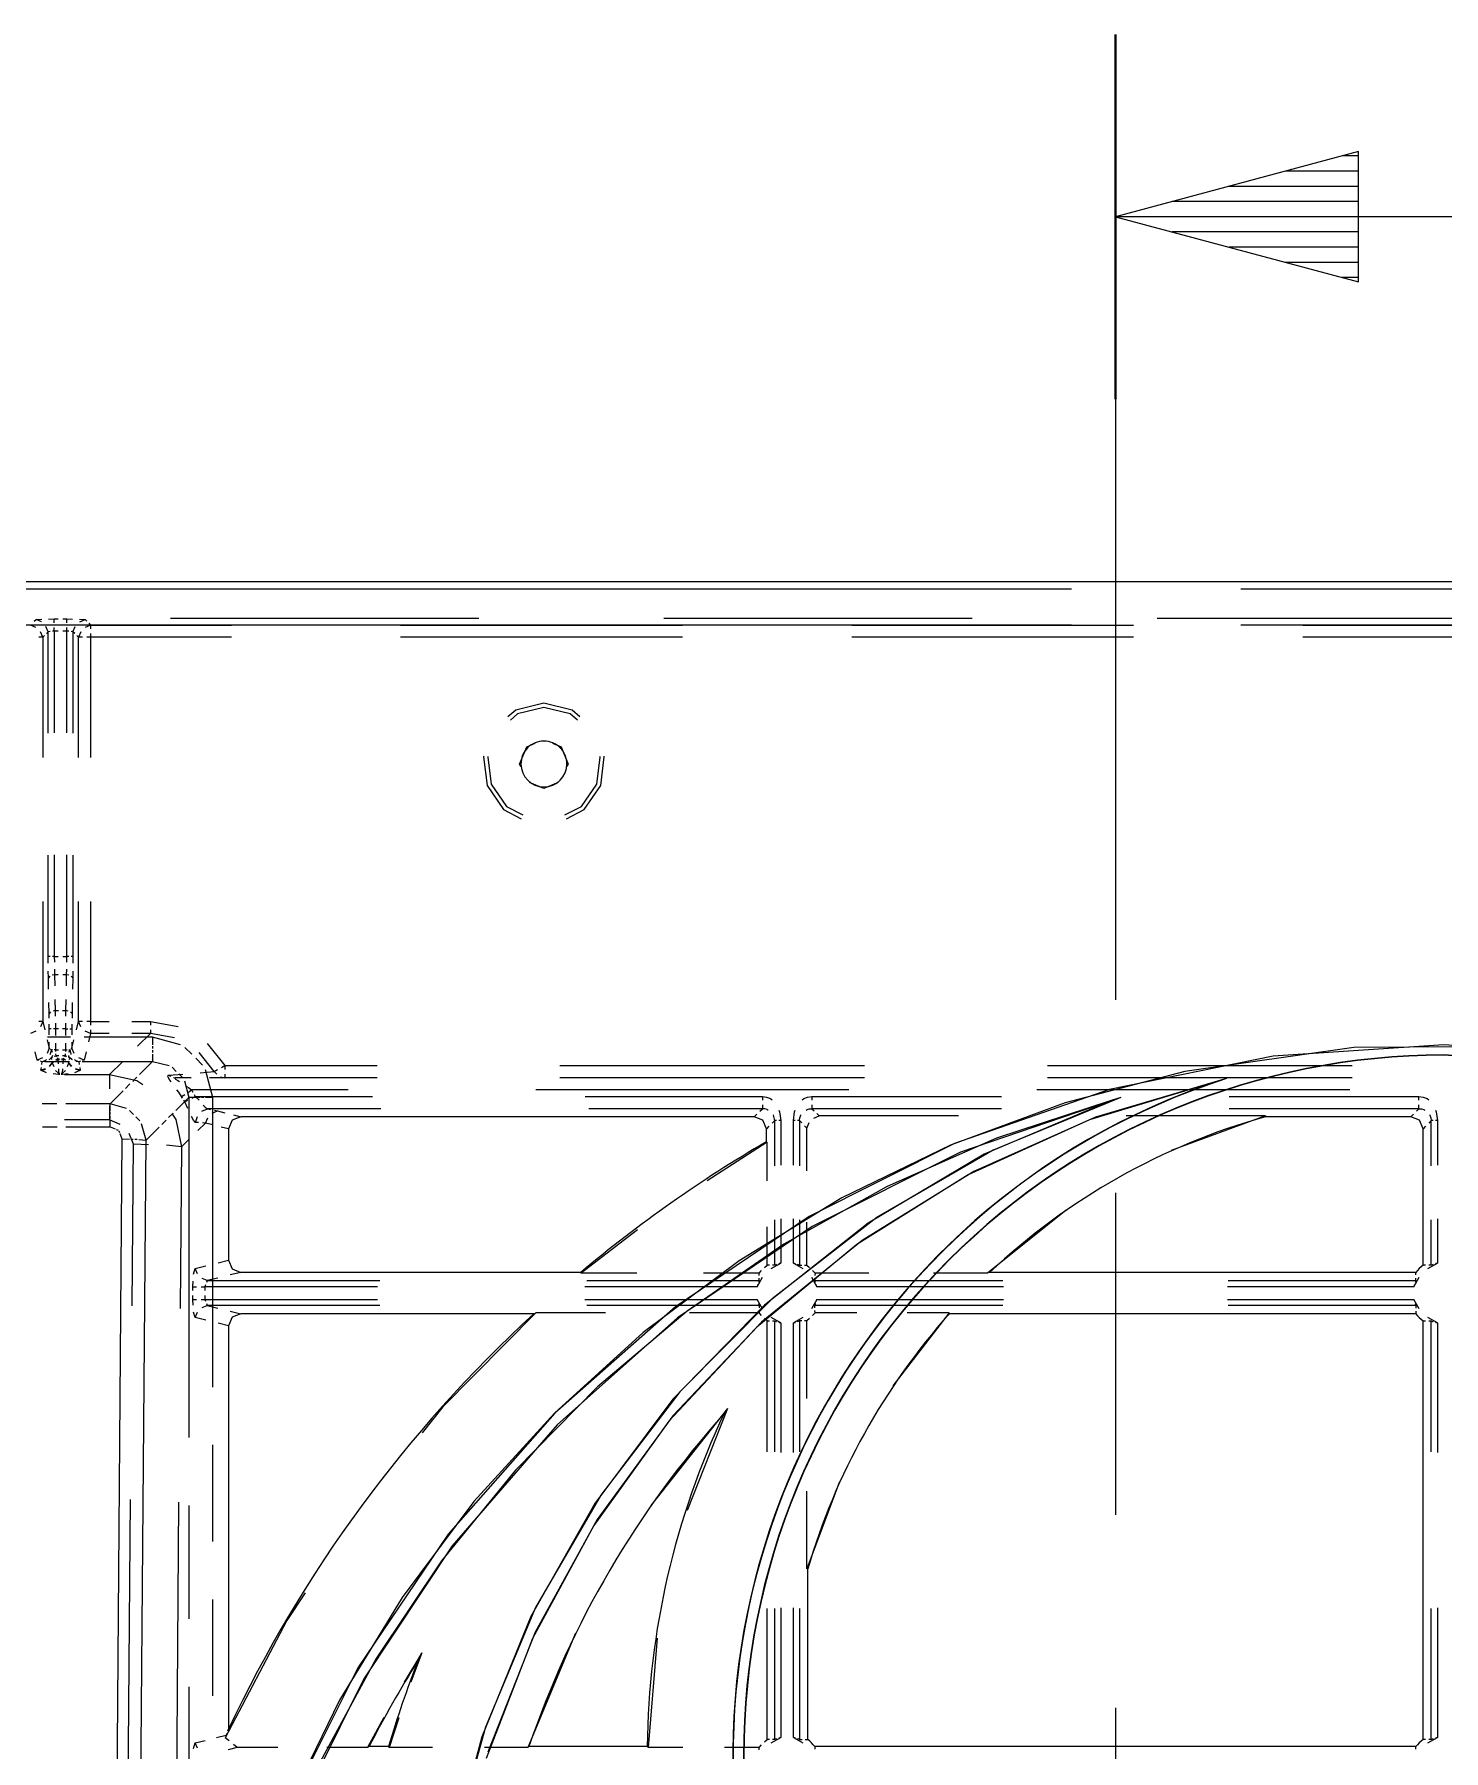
# Model space of a CAD drawing. Header units: millimetres. Extents: x 0 to 1989, y -338 to 950.
# Drawn here: x 733.7 to 849.6, y 803.9 to 945.1 of the extents above; entities that cross this region are included whole.
import ezdxf

# ---------------------------------------------------------------- set-up
doc = ezdxf.new("R2010")
doc.units = ezdxf.units.MM
for name, color, linetype in [('DETAIL', 8, 'Continuous'), ('FINE', 9, 'Continuous'), ('OUTLINE', 7, 'Continuous')]:
    doc.layers.add(name, color=color, linetype=linetype)

msp = doc.modelspace()

# ---------------------------------------------------------------- linework, layer by layer
at = {"layer": 'DETAIL', "lineweight": 25}
for p, q in [((67.81, 900.08), (1203.81, 900.08)), ((831.7, 859.21), (831.16, 859.06)), ((823, 857.66), (822.21, 857.42)), ((792.86, 856.08), (750.63, 856.08)), ((846.86, 856.08), (834.92, 856.08)), ((749.62, 855.08), (749.62, 844.28)), ((793.86, 854.02), (793.86, 855.08)), ((778.59, 843.28), (750.63, 843.28)), ((847.27, 843.28), (812.22, 843.28)), ((774.73, 839.88), (750.63, 839.88)), ((847.27, 839.88), (808.91, 839.88)), ((749.62, 838.89), (749.62, 805.72)), ((847.86, 804.87), (847.86, 839.29)), ((797.26, 804.87), (797.26, 818.9)), ((762.79, 804.28), (761.18, 804.28)), ((784.06, 804.28), (774.33, 804.28)), ((847.27, 804.28), (797.85, 804.28))]:
    msp.add_line(p, q, dxfattribs=at)
for points in [[(775.56, 886.97, 0.414222), (773.67, 885.08, 0.414205), (775.56, 883.2, 0.414188), (777.45, 885.08, 0.414239)], [(849.56, 861.16, 0.414214), (791.98, 803.58, 0.414213), (849.56, 746, 0.414214), (907.14, 803.58), (906.61, 811.35), (905.07, 818.81), (902.58, 825.9), (899.23, 832.55), (895.08, 838.68), (890.19, 844.22), (884.65, 849.1), (878.53, 853.25), (871.88, 856.61), (864.79, 859.09), (857.33, 860.63)], [(849.56, 861.13, 0.414214), (792.01, 803.58, 0.414213), (849.56, 746.03, 0.414214), (907.11, 803.58), (906.58, 811.35), (905.04, 818.81), (902.56, 825.89), (899.21, 832.53), (895.06, 838.66), (890.18, 844.2), (884.64, 849.08), (878.51, 853.23), (871.87, 856.58), (864.79, 859.06), (857.33, 860.6)]]:
    msp.add_lwpolyline(points, format="xyb", close=True, dxfattribs=at)
for points in [[(944.85, 798.82), (938.85, 810.76), (931.42, 821.76), (922.67, 831.69), (912.74, 840.44), (901.74, 847.87), (889.79, 853.87), (877.04, 858.31), (863.58, 861.06), (849.56, 862), (835.54, 861.06), (822.08, 858.31), (809.33, 853.87), (797.38, 847.87), (786.38, 840.44), (776.45, 831.69), (767.7, 821.76), (760.27, 810.76), (754.27, 798.82)], [(946.98, 793.42), (941.51, 806.02), (934.54, 817.59), (926.21, 828.05), (916.67, 837.28), (906.06, 845.2), (894.54, 851.72), (882.24, 856.73), (869.31, 860.14), (855.91, 861.85), (842.18, 861.78), (828.26, 859.81), (818.43, 857.23), (809.01, 853.75), (800.06, 849.4), (791.61, 844.24), (783.72, 838.33), (776.43, 831.71), (769.81, 824.43), (763.9, 816.54), (758.74, 808.09), (754.4, 799.13)], [(831.16, 859.06), (820.42, 855.83), (810.44, 851.29), (801.3, 845.57), (793.07, 838.78), (785.84, 831.04), (779.66, 822.46), (774.62, 813.18), (770.8, 803.3)], [(831.7, 859.21), (820.93, 856.05), (810.92, 851.58), (801.74, 845.91), (793.46, 839.18), (786.17, 831.48), (779.94, 822.95), (774.84, 813.69), (770.94, 803.83)], [(822.21, 857.42), (812.78, 854.31), (803.8, 850.35), (795.3, 845.59), (787.35, 840.08), (779.97, 833.87), (773.22, 827.01), (767.13, 819.55), (761.76, 811.54), (757.15, 803.03), (753.35, 794.07), (750.39, 784.71), (748.33, 775)], [(823, 857.66), (809.81, 853.16), (797.63, 847.06), (786.55, 839.54), (776.65, 830.73), (768.02, 820.78), (760.74, 809.85), (754.92, 798.09)], [(822.21, 857.42), (811.77, 852.99), (802.24, 847.33), (793.69, 840.58), (786.17, 832.85), (779.75, 824.27), (774.49, 814.98), (770.45, 805.09), (767.7, 794.74)], [(823, 857.66), (812.52, 853.34), (802.94, 847.78), (794.33, 841.11), (786.74, 833.46), (780.23, 824.95), (774.88, 815.71), (770.75, 805.87), (767.89, 795.55)], [(750.63, 856.08), (749.92, 855.79), (749.62, 855.08)], [(793.86, 855.08), (793.57, 855.79), (792.86, 856.08)], [(847.86, 843.87), (847.86, 855.08), (847.57, 855.79), (846.86, 856.08)], [(749.62, 844.28), (749.92, 843.57), (750.63, 843.28)], [(750.63, 839.88), (749.92, 839.59), (749.62, 838.89)]]:
    msp.add_lwpolyline(points, dxfattribs=at)
for points in [[(831.16, 859.06, 0.414213), (794.08, 785.18, 0.414213), (867.96, 748.11, 0.414213), (905.04, 821.98, 0.236853), (867.96, 859.06)], [(831.7, 859.21, 0.414213), (793.94, 785.72, 0.414212), (867.42, 747.96, 0.414214), (905.18, 821.45, 0.241882), (867.42, 859.21)], [(834.92, 856.08, 0.121299), (812.22, 843.28)], [(793.86, 854.02, 0.042311), (778.59, 843.28)], [(847.86, 843.87, 0.073535), (847.27, 843.28)], [(774.73, 839.88, 0.096805), (749.62, 805.72)], [(808.91, 839.88, 0.11145), (797.26, 818.9)], [(847.27, 839.88, 0.073316), (847.86, 839.29)], [(790.39, 831.68, 0.100907), (774.33, 804.28)], [(790.39, 831.68, 0.108611), (784.06, 804.28)], [(765.19, 811.33, 0.0204), (761.18, 804.28)], [(765.19, 811.33, 0.020606), (762.79, 804.28)], [(797.85, 804.28, 0.073454), (797.26, 804.87)], [(847.86, 804.87, 0.073471), (847.27, 804.28)]]:
    msp.add_lwpolyline(points, format="xyb", dxfattribs=at)
at = {"layer": 'FINE', "lineweight": 9}
for p, q in [((822.56, 945.08), (822.56, 865.69)), ((842.56, 935.08), (841.22, 935.08)), ((842.56, 935.08), (841.22, 935.08)), ((842.56, 933.83), (836.56, 933.83)), ((842.56, 932.58), (831.89, 932.58)), ((842.56, 930.08), (822.56, 930.08)), ((842.56, 930.08), (822.56, 930.08)), ((842.56, 931.33), (827.23, 931.33)), ((842.56, 928.83), (827.23, 928.83)), ((842.56, 927.58), (831.89, 927.58)), ((842.56, 926.33), (836.56, 926.33)), ((842.56, 925.08), (841.22, 925.08)), ((842.56, 925.08), (841.22, 925.08)), ((679.86, 899.48), (818.96, 899.48)), ((832.87, 899.48), (856.06, 899.48)), ((818.96, 896.49), (679.86, 896.49)), ((733.78, 896.32), (733.34, 896.5)), ((733.65, 896.82), (733.79, 896.96)), ((734.24, 896.78), (733.79, 896.96)), ((734.79, 895.96), (734.61, 896.4)), ((734.82, 897), (735.29, 897.01)), ((735.29, 897.01), (735.62, 897.01)), ((735.29, 896.01), (735.29, 896.32)), ((736, 897.01), (736.33, 897.01)), ((736.33, 897.01), (736.8, 897)), ((736.33, 896.01), (736.33, 896.32)), ((736.83, 895.96), (737.01, 896.4)), ((737.39, 896.78), (737.83, 896.96)), ((737.83, 896.96), (737.97, 896.82)), ((738.28, 896.5), (737.84, 896.32)), ((738.14, 896.65), (738.28, 896.5)), ((738.28, 896.5), (749.87, 896.5)), ((744.85, 897.08), (770.2, 897.08)), ((763.78, 896.5), (786.97, 896.5)), ((785.42, 897.08), (810.77, 897.08)), ((800.88, 896.5), (824.06, 896.5)), ((825.99, 897.08), (851.35, 897.08)), ((856.06, 896.49), (832.87, 896.49)), ((837.97, 896.5), (861.15, 896.5)), ((734.34, 895.51), (734.15, 895.95)), ((734.48, 895.65), (734.34, 895.51)), ((734.34, 895.51), (734.34, 885.63)), ((734.79, 895.96), (734.65, 895.82)), ((734.95, 895.98), (734.79, 895.96)), ((734.79, 887.61), (734.79, 895.96)), ((735.29, 896.01), (735.14, 896)), ((735.62, 896.01), (735.29, 896.01)), ((735.29, 896.01), (735.29, 887.65)), ((736.33, 896.01), (736, 896.01)), ((736.33, 887.65), (736.33, 896.01)), ((736.48, 896), (736.33, 896.01)), ((736.83, 895.96), (736.67, 895.98)), ((736.97, 895.82), (736.83, 895.96)), ((736.83, 895.96), (736.83, 887.61)), ((737.28, 895.51), (737.14, 895.65)), ((737.47, 895.95), (737.28, 895.51)), ((737.28, 885.63), (737.28, 895.51)), ((738.28, 895.51), (737.97, 895.51)), ((738.28, 895.82), (738.28, 895.51)), ((749.87, 895.51), (738.28, 895.51)), ((738.28, 895.51), (738.28, 885.63)), ((786.97, 895.51), (763.78, 895.51)), ((824.06, 895.51), (800.88, 895.51)), ((861.15, 895.51), (837.97, 895.51)), ((775.56, 883.08), (774.38, 883.57)), ((776.74, 883.57), (775.56, 883.08)), ((734.79, 869.25), (734.79, 877.59)), ((735.29, 877.61), (735.29, 869.25)), ((736.33, 869.25), (736.33, 877.61)), ((734.34, 873.78), (734.34, 863.91)), ((737.28, 863.91), (737.28, 873.78)), ((738.28, 873.78), (738.28, 863.91)), ((734.8, 868.7), (734.79, 869.25)), ((734.81, 867.5), (734.8, 868.04)), ((735.29, 869.25), (735.14, 869.25)), ((735.29, 869.25), (735.3, 868.78)), ((735.29, 869.25), (735.62, 869.25)), ((735.3, 868.21), (735.31, 867.75)), ((736, 869.25), (736.33, 869.25)), ((736.32, 868.78), (736.33, 869.25)), ((736.48, 869.25), (736.33, 869.25)), ((736.82, 868.04), (736.81, 867.5)), ((736.83, 869.25), (736.82, 868.7)), ((734.93, 867.63), (734.81, 867.5)), ((734.83, 866.58), (734.81, 867.5)), ((735.31, 867.75), (735.13, 867.71)), ((735.62, 867.75), (735.31, 867.75)), ((735.31, 867.75), (735.33, 866.83)), ((736.31, 867.75), (736, 867.75)), ((736.49, 867.71), (736.31, 867.75)), ((736.81, 867.5), (736.69, 867.63)), ((736.81, 867.5), (736.79, 866.58)), ((734.87, 864.56), (734.85, 865.48)), ((735.35, 865.73), (735.37, 864.81)), ((736.25, 864.81), (736.27, 865.73)), ((736.77, 865.48), (736.75, 864.56)), ((734.34, 863.91), (734.15, 863.47)), ((734.34, 863.91), (734.51, 863.23)), ((734.99, 864.7), (734.87, 864.56)), ((734.87, 864.17), (734.87, 864.56)), ((735.37, 864.81), (735.19, 864.77)), ((735.37, 864.81), (735.64, 864.81)), ((735.37, 864.81), (735.37, 864.34)), ((735.38, 863.78), (735.38, 863.31)), ((735.98, 864.81), (736.25, 864.81)), ((736.24, 863.31), (736.24, 863.78)), ((736.43, 864.77), (736.25, 864.81)), ((736.25, 864.34), (736.25, 864.81)), ((736.75, 864.56), (736.63, 864.7)), ((736.75, 864.56), (736.75, 864.17)), ((737.11, 863.23), (737.28, 863.91)), ((737.47, 863.47), (737.28, 863.91)), ((738.28, 863.91), (737.97, 863.91)), ((738.28, 863.91), (738.28, 863.6)), ((738.28, 863.91), (739.82, 863.91)), ((741.67, 863.91), (743.21, 863.91)), ((743.21, 863.91), (743.21, 863.6)), ((743.21, 863.91), (745.49, 863.5)), ((733.78, 863.1), (733.34, 862.92)), ((734.71, 862.41), (734.88, 861.72)), ((736.62, 862.61), (734.74, 862.61)), ((734.88, 863.31), (734.88, 863.7)), ((734.88, 862.81), (734.88, 863.31)), ((735.38, 863.31), (735.22, 863.31)), ((735.65, 863.31), (735.38, 863.31)), ((735.38, 863.31), (735.38, 862.77)), ((736.24, 863.31), (735.97, 863.31)), ((736.24, 862.77), (736.24, 863.31)), ((736.24, 863.31), (736.4, 863.31)), ((736.74, 863.7), (736.74, 863.31)), ((736.74, 863.31), (736.74, 862.81)), ((736.74, 861.72), (736.91, 862.41)), ((743.38, 862.61), (737.75, 862.61)), ((738.28, 862.92), (737.84, 863.1)), ((738.28, 862.92), (738.11, 862.24)), ((738.28, 863.23), (738.28, 862.92)), ((739.82, 862.92), (738.28, 862.92)), ((743.21, 862.92), (741.67, 862.92)), ((742.15, 861.87), (743.21, 862.92)), ((743.21, 863.23), (743.21, 862.92)), ((745.17, 862.57), (743.21, 862.92)), ((743.38, 862.61), (743.38, 862)), ((745.66, 862), (743.38, 862.61)), ((733.88, 860.73), (733.71, 861.42)), ((734.32, 860.92), (733.88, 860.73)), ((734.88, 861.72), (734.7, 861.29)), ((734.88, 861.72), (734.88, 862.22)), ((734.88, 861.72), (734.93, 861.68)), ((734.98, 861.63), (735.03, 861.58)), ((735.14, 861.58), (735.03, 861.58)), ((735.04, 860.92), (735.15, 860.99)), ((735.04, 860.92), (735.07, 860.79)), ((735.38, 861.58), (735.27, 861.58)), ((735.38, 862.12), (735.38, 861.58)), ((735.38, 861.58), (735.39, 861.43)), ((735.38, 861.58), (735.65, 861.58)), ((735.4, 861.24), (735.41, 861.08)), ((735.66, 861.08), (735.41, 861.08)), ((735.53, 860.91), (735.58, 860.83)), ((736.21, 861.08), (735.96, 861.08)), ((735.97, 861.58), (736.24, 861.58)), ((736.04, 860.83), (736.09, 860.91)), ((736.15, 861), (736.21, 861.08)), ((736.21, 861.08), (736.22, 861.24)), ((736.21, 861.08), (736.33, 861.06)), ((736.23, 861.43), (736.24, 861.58)), ((736.24, 861.58), (736.24, 862.12)), ((736.24, 861.58), (736.35, 861.58)), ((736.47, 860.99), (736.58, 860.92)), ((736.48, 861.58), (736.59, 861.58)), ((736.55, 860.79), (736.58, 860.92)), ((736.59, 861.58), (736.64, 861.63)), ((736.69, 861.68), (736.74, 861.72)), ((736.74, 862.22), (736.74, 861.72)), ((736.92, 861.29), (736.74, 861.72)), ((737.74, 860.73), (737.3, 860.92)), ((737.91, 861.42), (737.74, 860.73)), ((743.38, 861.88), (743.38, 861.68)), ((743.38, 861.56), (743.38, 861.35)), ((743.38, 861.23), (743.38, 860.63)), ((746.6, 861.21), (746.04, 861.76)), ((748.45, 859.81), (747.21, 861.37)), ((747.87, 862.09), (749.31, 860.28)), ((734.01, 860.69), (733.88, 860.73)), ((734.3, 860.6), (734.17, 860.64)), ((734.2, 859.91), (734.23, 860.12)), ((734.55, 860.01), (734.2, 859.91)), ((734.21, 859.89), (734.2, 859.91)), ((734.23, 859.87), (734.22, 859.88)), ((734.23, 859.87), (734.57, 859.98)), ((734.66, 859.7), (734.23, 859.87)), ((734.27, 860.38), (734.3, 860.6)), ((734.51, 860.63), (736.44, 860.63)), ((735.12, 860.52), (734.89, 860.24)), ((734.91, 860.22), (735.13, 860.5)), ((735.1, 860.64), (735.12, 860.52)), ((735.12, 860.52), (735.24, 860.66)), ((735.12, 860.52), (735.13, 860.51)), ((735.13, 860.5), (735.25, 860.62)), ((735.13, 860.51), (735.13, 860.5)), ((735.13, 860.5), (735.25, 860.21)), ((735.65, 859.55), (735.19, 859.6)), ((735.4, 859.87), (735.65, 859.67)), ((735.41, 860.77), (735.58, 860.83)), ((735.42, 860.72), (735.58, 860.76)), ((735.58, 860.83), (735.73, 860.83)), ((735.58, 860.83), (735.58, 860.81)), ((735.58, 860.78), (735.58, 860.76)), ((735.58, 860.76), (735.61, 860.42)), ((735.73, 860.76), (735.58, 860.76)), ((735.63, 860.01), (735.65, 859.67)), ((735.65, 859.63), (735.65, 859.67)), ((735.65, 859.67), (735.75, 859.67)), ((735.65, 859.55), (735.65, 859.59)), ((735.75, 859.55), (735.65, 859.55)), ((735.97, 859.55), (735.87, 859.55)), ((735.89, 860.83), (736.04, 860.83)), ((736.04, 860.76), (735.89, 860.76)), ((735.97, 859.67), (736.22, 859.87)), ((735.97, 859.63), (735.97, 859.67)), ((736.43, 859.6), (735.97, 859.55)), ((735.97, 859.55), (735.97, 859.59)), ((736.02, 860.42), (736.04, 860.76)), ((736.04, 860.83), (736.21, 860.77)), ((736.04, 860.83), (736.04, 860.81)), ((736.04, 860.78), (736.04, 860.76)), ((736.2, 860.72), (736.04, 860.76)), ((736.14, 859.54), (739.83, 859.54)), ((736.49, 860.5), (736.37, 860.62)), ((736.37, 860.21), (736.49, 860.5)), ((736.38, 860.66), (736.5, 860.52)), ((736.49, 860.5), (736.49, 860.51)), ((736.71, 860.22), (736.49, 860.5)), ((736.5, 860.52), (736.52, 860.64)), ((736.73, 860.24), (736.5, 860.52)), ((736.5, 860.51), (736.5, 860.52)), ((737.39, 859.87), (736.96, 859.7)), ((737.39, 859.87), (737.05, 859.98)), ((737.42, 859.91), (737.07, 860.01)), ((737.45, 860.64), (737.32, 860.6)), ((737.32, 860.6), (737.35, 860.38)), ((737.39, 860.12), (737.42, 859.91)), ((737.4, 859.88), (737.39, 859.87)), ((737.42, 859.91), (737.42, 859.89)), ((737.74, 860.73), (737.61, 860.69)), ((739.83, 859.54), (740.89, 860.6)), ((739.83, 859.54), (739.83, 858.38)), ((743.38, 860.63), (744.75, 860.28)), ((744.69, 859.5), (745.87, 859.59)), ((744.69, 859.5), (744.87, 859.4)), ((744.99, 860.14), (745.32, 859.8)), ((745.53, 859.6), (745.86, 859.27)), ((747.49, 860.32), (746.93, 860.88)), ((747.28, 859.7), (748.45, 859.81)), ((748.33, 857.66), (747.72, 859.93)), ((748.45, 859.81), (748.72, 859.96)), ((748.45, 859.81), (748.67, 859.57)), ((749.04, 860.13), (749.31, 860.28)), ((749.31, 860.28), (749.31, 859.96)), ((749.31, 860.28), (761.84, 860.28)), ((776.88, 860.28), (801.94, 860.28)), ((816.98, 860.28), (842.04, 860.28)), ((740.95, 858.2), (739.88, 857.13)), ((741.52, 858.77), (741.16, 858.41)), ((742.09, 859.34), (741.74, 858.98)), ((745.09, 859.31), (745.3, 859.28)), ((746.55, 859.28), (745.3, 859.28)), ((746, 859.03), (746.35, 857.66)), ((746.33, 858.11), (746.58, 858.28)), ((759.46, 858.28), (746.58, 858.28)), ((746.58, 858.28), (746.68, 858.11)), ((749.31, 859.28), (748.06, 859.28)), ((749, 859.37), (749.31, 859.28)), ((761.84, 859.28), (749.31, 859.28)), ((800.65, 858.28), (774.9, 858.28)), ((801.94, 859.28), (776.88, 859.28)), ((841.84, 858.28), (816.09, 858.28)), ((842.04, 859.28), (816.98, 859.28)), ((735.51, 857.13), (734.3, 857.13)), ((739.88, 857.13), (736.24, 857.13)), ((739.83, 856.98), (739.83, 855.81)), ((739.88, 856.55), (739.88, 857.13)), ((741.23, 856.75), (739.88, 857.13)), ((745.28, 856.58), (746.35, 857.66)), ((745.76, 857.75), (746.02, 857.91)), ((746.02, 857.29), (745.94, 857.43)), ((746.02, 857.29), (746.29, 857.43)), ((746.29, 856.75), (746.02, 857.29)), ((746.96, 857.66), (746.35, 857.66)), ((746.35, 857.66), (746.35, 829.69)), ((746.62, 857.6), (746.89, 857.74)), ((746.8, 857.91), (746.89, 857.74)), ((746.89, 857.74), (747.2, 857.43)), ((746.89, 857.74), (761.47, 857.74)), ((747.28, 857.66), (747.08, 857.66)), ((747.6, 857.66), (747.4, 857.66)), ((747.42, 856.53), (747.89, 856.74)), ((748.33, 857.66), (747.72, 857.66)), ((747.89, 856.74), (748.15, 856.68)), ((762.15, 856.74), (747.89, 856.74)), ((748.33, 833.85), (748.33, 857.66)), ((778.95, 857.74), (793.53, 857.74)), ((793.53, 856.74), (779.26, 856.74)), ((793.32, 856.54), (793.53, 856.74)), ((793.53, 857.74), (793.53, 857.43)), ((797.59, 857.74), (797.59, 857.43)), ((797.59, 857.74), (813.2, 857.74)), ((797.59, 856.74), (797.78, 856.56)), ((813.2, 856.74), (797.59, 856.74)), ((831.92, 857.74), (847.53, 857.74)), ((847.53, 856.74), (831.92, 856.74)), ((847.32, 856.54), (847.53, 856.74)), ((847.53, 857.43), (847.53, 857.74)), ((739.83, 855.81), (736.14, 855.81)), ((740.71, 855.44), (739.83, 855.81)), ((739.88, 856.25), (739.88, 856.44)), ((739.88, 855.94), (739.88, 856.13)), ((739.88, 855.26), (739.88, 855.83)), ((741.8, 856.27), (741.47, 856.6)), ((742.33, 855.74), (741.99, 856.07)), ((742.84, 854.15), (742.47, 855.5)), ((744.13, 855.44), (744.49, 855.79)), ((744.7, 856.01), (745.06, 856.37)), ((746.91, 855.61), (747.06, 856.1)), ((747.16, 855.59), (746.91, 855.61)), ((747.72, 855.55), (747.11, 854.94)), ((747.72, 855.55), (747.47, 855.57)), ((747.72, 855.55), (747.91, 855.99)), ((748.32, 855.41), (747.72, 855.55)), ((748.28, 856.37), (748.71, 856.55)), ((748.46, 856.61), (748.71, 856.55)), ((748.71, 856.55), (749.31, 856.41)), ((750.03, 856.23), (750.63, 856.08)), ((792.86, 856.08), (793.07, 856.29)), ((794.07, 855.29), (793.86, 855.08)), ((794.54, 855.76), (794.33, 855.55)), ((794.54, 852.05), (794.54, 855.76)), ((795.04, 855.76), (794.89, 855.76)), ((795.04, 855.76), (795.04, 852.09)), ((796.23, 855.76), (796.08, 855.76)), ((796.08, 852.09), (796.08, 855.76)), ((796.58, 855.76), (796.58, 852.05)), ((796.77, 855.57), (796.58, 855.76)), ((797.19, 855.15), (797, 855.34)), ((797.19, 855.15), (797.37, 855.59)), ((797.75, 855.97), (798.19, 856.15)), ((798, 856.33), (798.19, 856.15)), ((809.66, 856.15), (798.19, 856.15)), ((834.91, 856.15), (823.44, 856.15)), ((834.91, 856.15), (827.14, 853.29)), ((834.91, 856.15), (834.91, 856.13)), ((834.92, 856.1), (834.92, 856.08)), ((846.86, 856.08), (847.07, 856.29)), ((848.07, 855.29), (847.86, 855.08)), ((848.54, 855.76), (848.33, 855.55)), ((848.54, 852.05), (848.54, 855.76)), ((849.04, 855.76), (848.89, 855.76)), ((849.04, 855.76), (849.04, 852.09)), ((734.32, 855.26), (735.53, 855.26)), ((736.25, 855.26), (739.88, 855.26)), ((739.88, 855.26), (740.31, 855.08)), ((740.86, 854.26), (740.03, 750.07)), ((740.39, 855.04), (740.54, 854.98)), ((740.6, 854.92), (740.65, 854.78)), ((740.69, 854.69), (740.86, 854.26)), ((740.86, 854.26), (741.47, 854.24)), ((741.8, 853.81), (741.44, 854.69)), ((741.59, 854.24), (741.79, 854.23)), ((741.91, 854.23), (742.12, 854.22)), ((742.01, 749.96), (742.84, 854.15)), ((742.24, 854.21), (742.84, 854.15)), ((742.84, 854.15), (743.92, 855.22)), ((746.37, 854.2), (745.76, 853.59)), ((749.62, 855.08), (749.03, 855.23)), ((793.93, 853.98), (789, 850.82)), ((793.86, 854.02), (793.88, 854)), ((793.91, 853.99), (793.93, 853.98)), ((793.93, 850.82), (793.93, 853.98)), ((797.19, 851.63), (797.19, 855.15)), ((741.69, 840.54), (741.8, 853.81)), ((743.04, 853.78), (741.8, 853.81)), ((745.76, 853.59), (744.52, 853.73)), ((745.76, 853.59), (745.65, 840.31)), ((822.56, 849.81), (822.56, 823.35)), ((818.5, 848.4), (812.04, 843.21)), ((793.93, 843.88), (793.93, 847.03)), ((794.54, 843.87), (794.54, 847.59)), ((795.04, 847.69), (795.04, 844.03)), ((796.08, 844.03), (796.08, 847.69)), ((796.58, 847.59), (796.58, 843.87)), ((797.19, 843.88), (797.19, 847.4)), ((848.54, 843.87), (848.54, 847.59)), ((849.04, 847.69), (849.04, 844.03)), ((783.26, 846.78), (778.62, 843.21)), ((748.77, 844.06), (749.62, 844.28)), ((794.26, 843.6), (795.04, 844.03)), ((796.08, 844.03), (796.86, 843.6)), ((848.26, 843.6), (849.04, 844.03)), ((746.75, 843.14), (746.89, 843.6)), ((746.89, 843.6), (747.75, 843.81)), ((747.07, 843.16), (746.89, 843.6)), ((747.88, 842.6), (747.45, 842.78)), ((747.88, 842.6), (747.82, 842.44)), ((748.74, 842.81), (747.88, 842.6)), ((747.88, 842.6), (762.07, 842.6)), ((750.63, 843.28), (749.77, 843.07)), ((778.59, 843.28), (778.6, 843.26)), ((778.61, 843.23), (778.62, 843.21)), ((783.2, 843.21), (778.62, 843.21)), ((779.08, 842.6), (793.27, 842.6)), ((793.27, 843.21), (788.69, 843.21)), ((793.11, 842.1), (793.54, 842.88)), ((793.27, 843.21), (793.46, 843.44)), ((793.27, 843.02), (793.27, 843.21)), ((793.27, 842.6), (793.27, 842.79)), ((793.71, 843.69), (793.93, 843.88)), ((794.12, 843.88), (793.93, 843.88)), ((794.54, 843.87), (794.35, 843.88)), ((796.58, 843.87), (796.77, 843.88)), ((797, 843.88), (797.19, 843.88)), ((797.19, 843.88), (797.41, 843.69)), ((797.58, 842.88), (798.01, 842.1)), ((797.66, 843.44), (797.86, 843.21)), ((797.86, 843.21), (797.85, 843.02)), ((797.85, 842.79), (797.85, 842.6)), ((797.85, 842.6), (813.3, 842.6)), ((802.29, 843.21), (797.86, 843.21)), ((812.22, 843.28), (812.17, 843.26)), ((831.83, 842.6), (847.27, 842.6)), ((847.11, 842.1), (847.54, 842.88)), ((847.27, 843.07), (847.27, 843.28)), ((847.27, 842.6), (847.27, 842.81)), ((848.07, 843.87), (847.86, 843.87)), ((848.54, 843.87), (848.33, 843.87)), ((746.69, 842.1), (747, 842.1)), ((746.69, 841.06), (746.69, 841.39)), ((747.37, 842.1), (747.68, 842.1)), ((747.74, 842.26), (747.68, 842.1)), ((747.68, 842.1), (747.68, 841.78)), ((761.88, 842.1), (747.68, 842.1)), ((747.68, 841.39), (747.68, 841.06)), ((793.11, 842.1), (778.92, 842.1)), ((798.01, 842.1), (797.97, 842.26)), ((813.35, 842.1), (798.01, 842.1)), ((847.11, 842.1), (831.77, 842.1)), ((746.69, 841.06), (747, 841.06)), ((746.72, 840.59), (746.69, 841.06)), ((746.89, 839.57), (747.07, 840)), ((747.37, 841.06), (747.68, 841.06)), ((747.45, 840.38), (747.88, 840.56)), ((747.68, 841.06), (747.74, 840.91)), ((747.68, 841.06), (761.88, 841.06)), ((747.82, 840.72), (747.88, 840.56)), ((747.88, 840.56), (748.74, 840.35)), ((762.07, 840.56), (747.88, 840.56)), ((749.77, 840.1), (750.63, 839.88)), ((774.73, 839.88), (774.78, 839.91)), ((774.85, 839.93), (774.9, 839.95)), ((780.64, 839.95), (774.9, 839.95)), ((778.92, 841.06), (793.11, 841.06)), ((793.27, 840.56), (779.08, 840.56)), ((793.27, 839.95), (787.53, 839.95)), ((793.11, 841.06), (793.15, 840.91)), ((793.54, 840.28), (793.11, 841.06)), ((793.27, 840.56), (793.27, 840.37)), ((793.27, 840.14), (793.27, 839.95)), ((793.46, 839.73), (793.27, 839.95)), ((798.01, 841.06), (797.58, 840.28)), ((797.86, 839.95), (797.66, 839.73)), ((813.3, 840.56), (797.85, 840.56)), ((797.85, 840.37), (797.85, 840.56)), ((797.86, 839.95), (797.85, 840.14)), ((801.3, 839.95), (797.86, 839.95)), ((798.01, 841.06), (813.35, 841.06)), ((808.88, 839.95), (804.26, 833.95)), ((808.88, 839.95), (805.43, 839.95)), ((808.89, 839.93), (808.88, 839.95)), ((808.91, 839.88), (808.9, 839.91)), ((831.77, 841.06), (847.11, 841.06)), ((847.27, 840.56), (831.83, 840.56)), ((847.11, 841.06), (847.15, 840.91)), ((847.54, 840.28), (847.11, 841.06)), ((847.27, 840.56), (847.27, 840.35)), ((847.27, 840.1), (847.27, 839.88)), ((749.62, 838.89), (748.77, 839.1)), ((793.93, 839.29), (793.71, 839.48)), ((793.93, 828.53), (793.93, 839.29)), ((793.93, 839.29), (794.12, 839.29)), ((795.04, 839.14), (794.26, 839.56)), ((794.35, 839.29), (794.54, 839.29)), ((794.54, 828.53), (794.54, 839.29)), ((795.04, 839.14), (795.04, 828.48)), ((796.86, 839.56), (796.08, 839.14)), ((796.08, 839.14), (796.24, 839.17)), ((796.08, 828.48), (796.08, 839.14)), ((796.58, 839.29), (796.58, 828.53)), ((796.77, 839.29), (796.58, 839.29)), ((797.19, 839.29), (797, 839.29)), ((797.41, 839.48), (797.19, 839.29)), ((797.19, 832.92), (797.19, 839.29)), ((847.86, 839.29), (848.07, 839.29)), ((849.04, 839.14), (848.26, 839.56)), ((848.33, 839.29), (848.54, 839.29)), ((848.54, 828.53), (848.54, 839.29)), ((849.04, 839.14), (849.04, 828.48)), ((790.67, 832.09), (784.35, 824.11)), ((790.67, 832.09), (787.35, 823.71)), ((790.48, 831.81), (790.39, 831.68)), ((790.67, 832.09), (790.58, 831.96)), ((748.33, 821.15), (748.33, 829.09)), ((799.85, 826.01), (797.19, 818.91)), ((741.35, 798.05), (741.56, 824.6)), ((745.52, 824.38), (745.31, 797.82)), ((797.19, 818.91), (797.19, 825.28)), ((746.35, 824.1), (746.35, 814.78)), ((797.21, 818.91), (797.19, 818.91)), ((797.26, 818.9), (797.24, 818.91)), ((748.33, 808.45), (748.33, 816.39)), ((793.93, 804.88), (793.93, 815.63)), ((794.54, 804.87), (794.54, 815.63)), ((795.04, 815.69), (795.04, 805.03)), ((796.08, 805.03), (796.08, 815.69)), ((848.54, 804.87), (848.54, 815.63)), ((849.04, 815.69), (849.04, 805.03)), ((778.16, 813.6), (774.23, 804.21)), ((784.88, 813.19), (784.13, 804.21)), ((765.53, 812), (764.08, 809.59)), ((765.53, 812), (764.63, 809.58)), ((765.19, 811.33), (765.3, 811.54)), ((765.42, 811.79), (765.53, 812)), ((746.35, 809.19), (746.35, 799.87)), ((822.56, 807.47), (822.56, 648.69)), ((762.4, 806.67), (761.06, 804.21)), ((763.62, 806.66), (762.84, 804.21)), ((746.75, 804.14), (746.89, 804.6)), ((746.89, 804.6), (747.69, 804.8)), ((747.07, 804.16), (746.89, 804.6)), ((748.64, 805.03), (749.44, 805.23)), ((749.39, 805.07), (749.36, 805)), ((749.67, 804.76), (749.36, 805)), ((749.44, 805.23), (749.42, 805.16)), ((749.44, 805.23), (749.5, 805.38)), ((749.56, 805.57), (749.62, 805.72)), ((750.34, 804.21), (750.04, 804.46)), ((793.71, 804.69), (793.93, 804.88)), ((794.12, 804.88), (793.93, 804.88)), ((794.26, 804.6), (795.04, 805.03)), ((794.54, 804.87), (794.35, 804.88)), ((795.04, 805.03), (794.88, 804.99)), ((796.08, 805.03), (796.86, 804.6)), ((797.05, 804.87), (797.26, 804.87)), ((848.07, 804.87), (847.86, 804.87)), ((848.26, 804.6), (849.04, 805.03)), ((848.54, 804.87), (848.33, 804.87)), ((849.04, 805.03), (848.88, 804.99)), ((750.34, 804.21), (749.58, 804.02)), ((753.69, 804.21), (750.34, 804.21)), ((761.06, 804.21), (757.71, 804.21)), ((761.1, 804.23), (761.06, 804.21)), ((761.18, 804.28), (761.14, 804.26)), ((762.79, 804.28), (762.8, 804.26)), ((762.82, 804.23), (762.84, 804.21)), ((766.4, 804.21), (762.84, 804.21)), ((774.23, 804.21), (770.67, 804.21)), ((774.26, 804.23), (774.23, 804.21)), ((774.33, 804.28), (774.3, 804.26)), ((784.06, 804.28), (784.09, 804.26)), ((784.11, 804.23), (784.13, 804.21)), ((786.99, 804.21), (784.13, 804.21)), ((793.27, 804.21), (790.41, 804.21)), ((793.27, 804.21), (793.46, 804.44)), ((793.27, 804.02), (793.27, 804.21)), ((797.85, 804.28), (797.85, 804.07)), ((847.27, 804.07), (847.27, 804.28))]:
    msp.add_line(p, q, dxfattribs=at)
for points in [[(882.56, 930.08), (822.56, 930.08), (842.56, 924.72), (842.56, 935.44), (822.56, 930.08)], [(733.79, 896.96), (734.25, 897), (734.26, 897)], [(735.29, 896.7), (735.29, 896.71), (735.29, 897.01)], [(736.33, 896.7), (736.33, 896.71), (736.33, 897.01)], [(737.36, 897), (737.37, 897), (737.83, 896.96)], [(738.28, 896.5), (738.28, 896.2), (738.28, 896.19)], [(734.34, 895.51), (734.03, 895.51), (734.03, 895.51)], [(737.6, 895.51), (737.59, 895.51), (737.28, 895.51)], [(775.56, 890.08), (773.24, 889.51), (772.6, 888.95)], [(775.56, 889.73), (773.4, 889.2), (772.81, 888.68)], [(778.52, 888.95), (777.88, 889.51), (775.56, 890.08)], [(778.31, 888.68), (777.72, 889.2), (775.56, 889.73)], [(773.66, 884.85), (773.56, 885.08), (774.15, 886.5), (774.85, 886.79)], [(776.27, 886.79), (776.97, 886.5), (777.56, 885.08), (777.46, 884.85)], [(770.61, 885.73), (770.6, 885.68), (770.89, 883.31), (772.24, 881.34), (773.7, 880.57)], [(770.96, 885.69), (770.94, 885.64), (771.21, 883.43), (772.48, 881.6), (773.83, 880.89)], [(777.29, 880.89), (778.64, 881.6), (779.91, 883.43), (780.18, 885.64), (780.16, 885.69)], [(777.42, 880.57), (778.88, 881.34), (780.24, 883.31), (780.52, 885.68), (780.51, 885.73)], [(736.83, 877.59), (736.83, 869.25), (736.67, 869.25), (736.67, 869.25)], [(734.95, 869.25), (734.95, 869.25), (734.79, 869.25)], [(736.29, 866.83), (736.31, 867.75), (736.32, 868.21)], [(734.34, 863.91), (734.03, 863.91), (734.03, 863.91)], [(737.6, 863.91), (737.59, 863.91), (737.28, 863.91)], [(735.04, 863.31), (735.03, 863.31), (734.88, 863.31)], [(736.58, 863.31), (736.59, 863.31), (736.74, 863.31)], [(735.04, 860.92), (734.89, 860.78), (734.84, 860.75)], [(735.03, 861.58), (734.95, 861.22), (734.93, 861.18)], [(735.03, 861.58), (735.12, 861.38), (735.12, 861.38)], [(735.14, 861.12), (735.12, 861.04), (735.04, 860.92)], [(735.29, 861.06), (735.41, 861.08), (735.47, 861)], [(736.58, 860.92), (736.5, 861.04), (736.48, 861.12)], [(736.5, 861.38), (736.5, 861.38), (736.59, 861.58)], [(736.78, 860.75), (736.73, 860.78), (736.58, 860.92)], [(736.69, 861.19), (736.67, 861.22), (736.59, 861.58)], [(734.66, 860.78), (734.57, 860.7), (734.3, 860.6)], [(734.56, 860.63), (734.51, 860.62), (734.3, 860.6)], [(735.87, 859.67), (735.97, 859.67), (735.99, 860.01)], [(737.32, 860.6), (737.05, 860.7), (736.96, 860.78)], [(737.32, 860.6), (737.11, 860.62), (737.06, 860.63)], [(737.59, 860.63), (743.38, 860.63), (742.31, 859.55)], [(739.83, 859.54), (742.09, 859.07), (742.57, 858.74)], [(744.9, 858.95), (744.8, 859.08), (744.65, 859.32), (744.62, 859.45), (744.69, 859.5)], [(749.31, 859.59), (749.31, 859.57), (749.31, 859.28)], [(745.3, 859.28), (745.23, 859.27), (745.22, 859.25), (745.23, 859.22), (745.26, 859.18), (745.45, 859.05), (745.58, 858.97)], [(745.84, 857.6), (745.76, 857.75), (745.53, 858.09), (745.38, 858.3)], [(746.13, 858.6), (746.32, 858.47), (746.58, 858.28)], [(747.55, 857.03), (747.71, 856.86), (747.85, 856.75), (747.89, 856.74)], [(793.53, 857.74), (793.88, 857.7), (794.19, 857.57), (794.33, 857.47)], [(793.53, 857.06), (793.53, 857.05), (793.53, 856.83), (793.53, 856.74)], [(794, 856.63), (793.99, 856.63), (793.92, 856.67), (793.73, 856.72), (793.53, 856.74)], [(796.79, 857.47), (796.93, 857.57), (797.24, 857.7), (797.59, 857.74)], [(797.12, 856.63), (797.13, 856.63), (797.2, 856.67), (797.2, 856.67), (797.21, 856.67), (797.21, 856.67), (797.21, 856.67), (797.22, 856.68), (797.25, 856.68), (797.29, 856.7), (797.39, 856.72), (797.59, 856.74)], [(797.59, 857.06), (797.59, 857.05), (797.59, 856.83), (797.59, 856.74)], [(847.53, 857.74), (847.88, 857.7), (848.19, 857.57), (848.33, 857.47)], [(847.53, 856.74), (847.53, 856.83), (847.53, 857.05), (847.53, 857.06)], [(847.53, 856.74), (847.73, 856.72), (847.92, 856.67), (847.96, 856.65), (848, 856.63)], [(744.97, 856.33), (745.29, 855.85), (745.76, 853.59)], [(746.91, 855.61), (746.88, 855.62), (746.74, 855.79), (746.59, 856.1)], [(794.54, 855.76), (794.51, 856), (794.43, 856.22), (794.42, 856.23)], [(794.7, 855.76), (794.7, 855.76), (794.59, 855.76), (794.54, 855.76)], [(794.89, 856.61), (794.94, 856.48), (795.04, 855.76)], [(796.08, 855.76), (796.18, 856.48), (796.23, 856.61)], [(796.58, 855.76), (796.53, 855.76), (796.42, 855.76), (796.42, 855.76)], [(796.58, 855.76), (796.61, 856), (796.69, 856.22), (796.7, 856.23)], [(848.42, 856.23), (848.43, 856.22), (848.51, 856), (848.54, 855.76)], [(848.7, 855.76), (848.7, 855.76), (848.54, 855.76)], [(848.89, 856.61), (848.94, 856.48), (849.04, 855.76)], [(795.04, 844.03), (794.92, 844), (794.88, 843.99)], [(796.24, 843.99), (796.08, 844.03), (796.08, 844.03)], [(849.04, 844.03), (848.92, 844), (848.88, 843.99)], [(746.69, 841.78), (746.69, 842.1), (746.72, 842.57)], [(793.27, 842.6), (793.26, 842.57), (793.23, 842.49), (793.21, 842.44)], [(794.7, 843.93), (794.64, 843.91), (794.56, 843.88), (794.54, 843.87)], [(796.58, 843.87), (796.56, 843.88), (796.5, 843.9), (796.42, 843.93)], [(797.91, 842.45), (797.88, 842.53), (797.86, 842.59), (797.85, 842.6)], [(812.1, 843.23), (812.04, 843.21), (807.61, 843.21)], [(847.27, 842.6), (847.26, 842.57), (847.23, 842.49), (847.21, 842.44)], [(848.7, 843.93), (848.64, 843.91), (848.56, 843.88), (848.54, 843.87)], [(793.15, 842.26), (793.14, 842.22), (793.11, 842.1)], [(847.15, 842.26), (847.14, 842.22), (847.11, 842.1)], [(747.75, 839.35), (746.89, 839.57), (746.75, 840.02)], [(774.9, 839.95), (767.25, 832.21), (765.54, 830.09)], [(793.21, 840.72), (793.24, 840.63), (793.27, 840.57), (793.27, 840.56)], [(797.85, 840.56), (797.86, 840.6), (797.89, 840.67), (797.91, 840.72)], [(797.97, 840.91), (797.98, 840.95), (798.01, 841.06)], [(847.21, 840.72), (847.24, 840.63), (847.26, 840.57), (847.27, 840.56)], [(794.54, 839.29), (794.57, 839.28), (794.65, 839.25), (794.7, 839.23)], [(794.88, 839.18), (794.92, 839.16), (795.04, 839.14)], [(796.42, 839.23), (796.51, 839.26), (796.57, 839.29), (796.58, 839.29)], [(848.54, 839.29), (848.57, 839.28), (848.65, 839.25), (848.7, 839.23)], [(848.88, 839.18), (848.92, 839.16), (849.04, 839.14)], [(755.92, 816.92), (754.42, 814.65), (749.36, 805)], [(796.58, 815.63), (796.58, 804.87), (796.79, 804.87)], [(794.7, 804.93), (794.61, 804.9), (794.55, 804.88), (794.54, 804.87)], [(796.24, 804.99), (796.2, 805), (796.08, 805.03)], [(796.58, 804.87), (796.55, 804.89), (796.47, 804.91), (796.42, 804.93)], [(848.7, 804.93), (848.61, 804.9), (848.55, 804.88), (848.54, 804.87)]]:
    msp.add_lwpolyline(points, dxfattribs=at)
at = {"layer": 'OUTLINE', "lineweight": 40}
msp.add_line((822.56, 945.08), (822.56, 915.08), dxfattribs=at)

doc.saveas('drawing.dxf')
